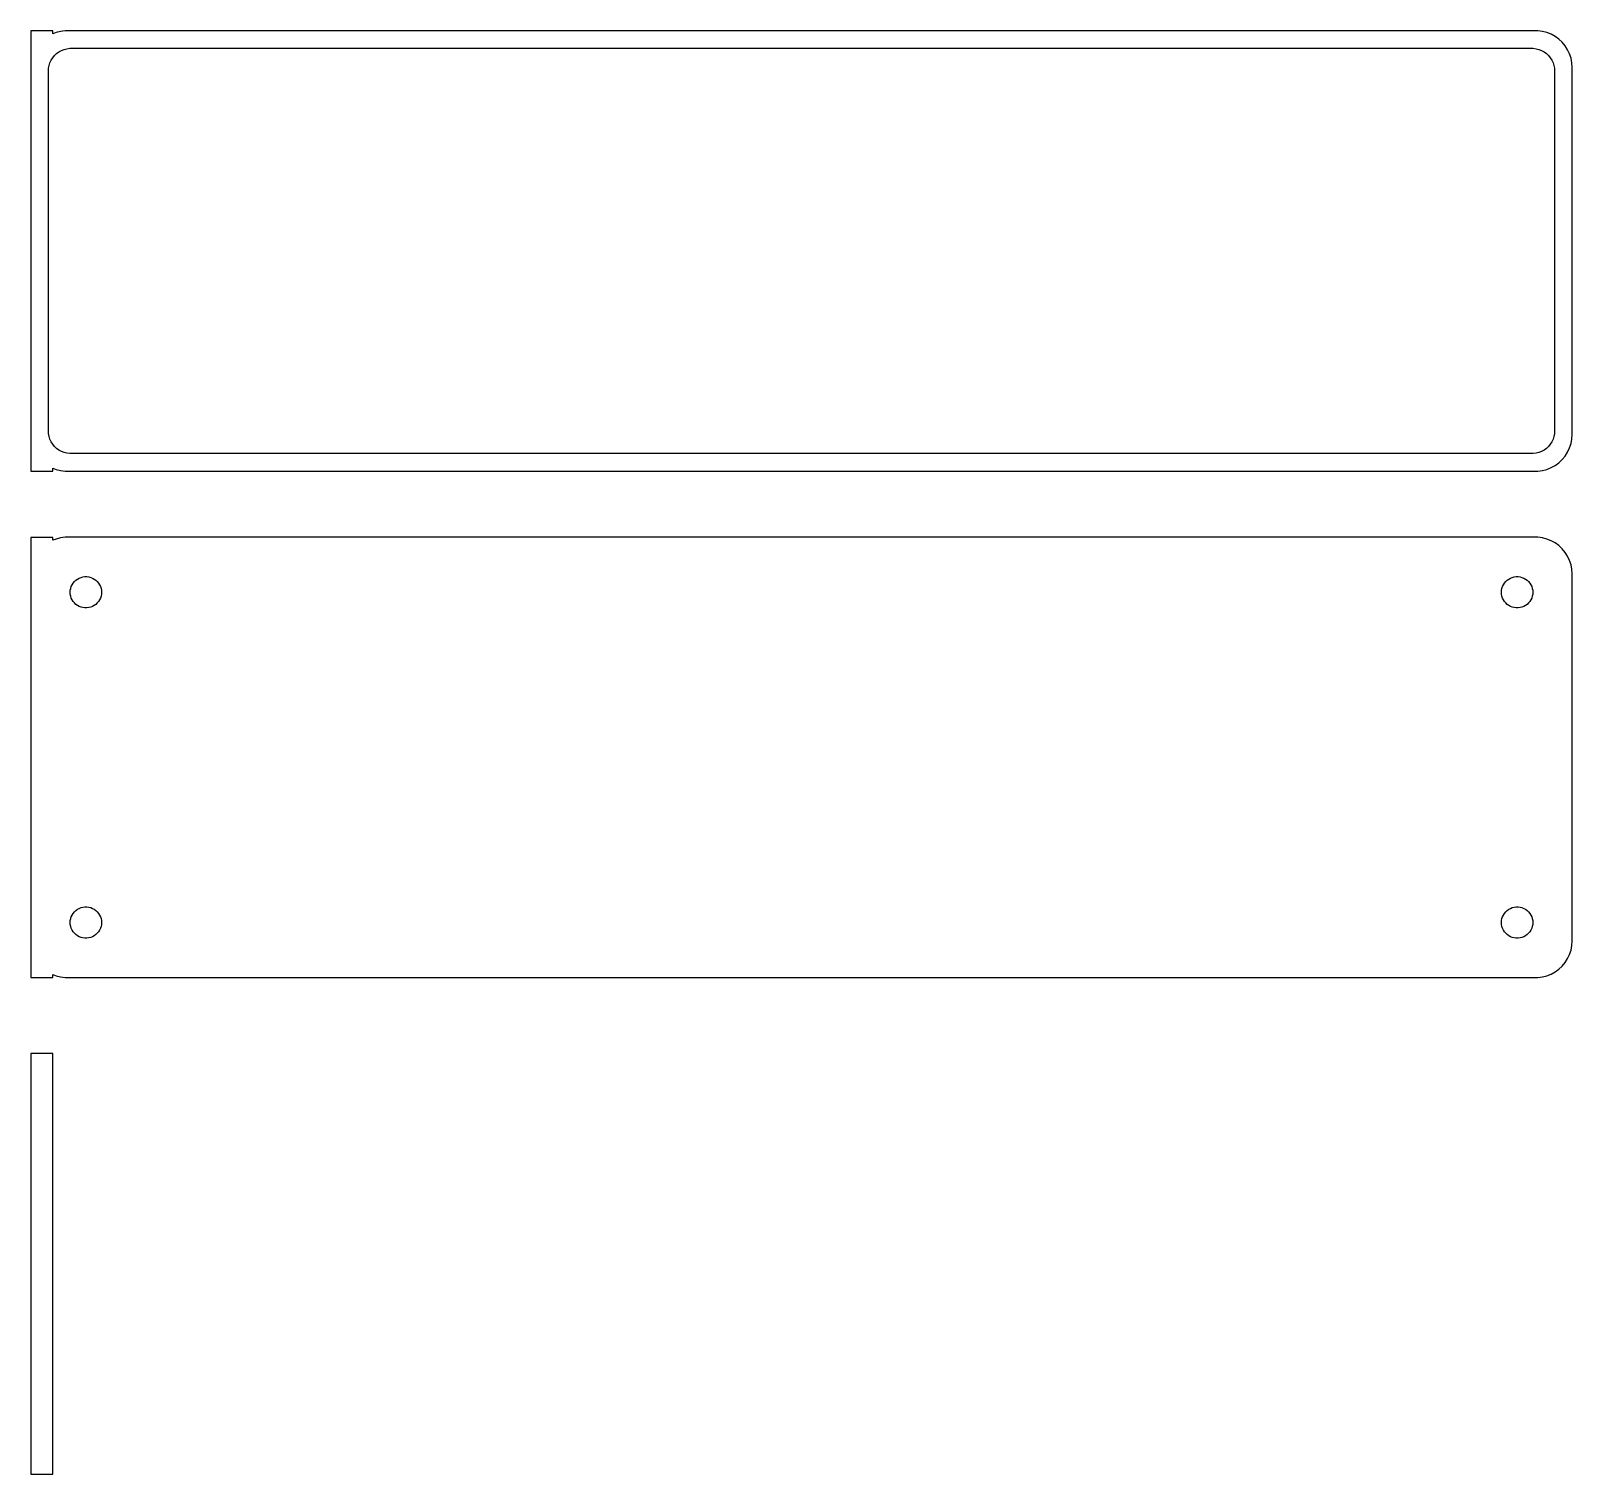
# Model space of a CAD drawing. Header units: metres. Extents: x -105 to 105, y 40 to 237.
import ezdxf

# ---------------------------------------------------------------- set-up
doc = ezdxf.new("R2010")
doc.units = ezdxf.units.M

msp = doc.modelspace()

# ---------------------------------------------------------------- linework, layer by layer
for p, q in [((-102, 236.99), (-105, 236.99)), ((-105, 236.99), (-105, 177.01)), ((-102, 236.575), (-102, 236.99)), ((-101.545, 236.755), (-102, 236.575)), ((-100.937, 236.911), (-101.545, 236.755)), ((-100.314, 236.99), (-100.937, 236.911)), ((100.314, 236.99), (-100.314, 236.99)), ((100.937, 236.911), (100.314, 236.99)), ((101.545, 236.755), (100.937, 236.911)), ((102.129, 236.524), (101.545, 236.755)), ((102.679, 236.222), (102.129, 236.524)), ((103.187, 235.853), (102.679, 236.222)), ((103.645, 235.423), (103.187, 235.853)), ((104.045, 234.939), (103.645, 235.423)), ((-102.228, 233), (-102.018, 233.33)), ((-102.018, 233.33), (-101.769, 233.631)), ((-101.769, 233.631), (-101.484, 233.899)), ((-101.484, 233.899), (-101.168, 234.128)), ((-101.168, 234.128), (-100.825, 234.317)), ((-100.825, 234.317), (-100.462, 234.461)), ((-100.462, 234.461), (-100.083, 234.558)), ((-100.083, 234.558), (-99.6955, 234.607)), ((-99.6955, 234.607), (99.6955, 234.607)), ((99.6955, 234.607), (100.083, 234.558)), ((100.083, 234.558), (100.462, 234.461)), ((100.462, 234.461), (100.825, 234.317)), ((100.825, 234.317), (101.168, 234.128)), ((101.168, 234.128), (101.484, 233.899)), ((101.484, 233.899), (101.769, 233.631)), ((101.769, 233.631), (102.018, 233.33)), ((102.018, 233.33), (102.228, 233)), ((104.382, 234.409), (104.045, 234.939)), ((104.649, 233.841), (104.382, 234.409)), ((104.843, 233.243), (104.649, 233.841)), ((104.961, 232.627), (104.843, 233.243)), ((-102.613, 231.5), (-102.588, 231.89)), ((-102.613, 182.5), (-102.613, 231.5)), ((-102.588, 231.89), (-102.515, 232.274)), ((-102.515, 232.274), (-102.394, 232.646)), ((-102.394, 232.646), (-102.228, 233)), ((102.228, 233), (102.394, 232.646)), ((102.394, 232.646), (102.515, 232.274)), ((102.515, 232.274), (102.588, 231.89)), ((102.588, 231.89), (102.613, 231.5)), ((102.613, 231.5), (102.613, 182.5)), ((105, 232), (104.961, 232.627)), ((105, 182), (105, 232)), ((-102.588, 182.11), (-102.613, 182.5)), ((-102.515, 181.726), (-102.588, 182.11)), ((-102.394, 181.354), (-102.515, 181.726)), ((-102.228, 181), (-102.394, 181.354)), ((-102.018, 180.67), (-102.228, 181)), ((-101.769, 180.369), (-102.018, 180.67)), ((102.018, 180.67), (101.769, 180.369)), ((102.228, 181), (102.018, 180.67)), ((102.394, 181.354), (102.228, 181)), ((102.515, 181.726), (102.394, 181.354)), ((102.588, 182.11), (102.515, 181.726)), ((102.613, 182.5), (102.588, 182.11)), ((104.649, 180.159), (104.843, 180.757)), ((104.843, 180.757), (104.961, 181.373)), ((104.961, 181.373), (105, 182)), ((-101.484, 180.101), (-101.769, 180.369)), ((-101.168, 179.872), (-101.484, 180.101)), ((-100.825, 179.683), (-101.168, 179.872)), ((-100.462, 179.539), (-100.825, 179.683)), ((-100.083, 179.442), (-100.462, 179.539)), ((-99.6955, 179.393), (-100.083, 179.442)), ((99.6955, 179.393), (-99.6955, 179.393)), ((100.083, 179.442), (99.6955, 179.393)), ((100.462, 179.539), (100.083, 179.442)), ((100.825, 179.683), (100.462, 179.539)), ((101.168, 179.872), (100.825, 179.683)), ((101.484, 180.101), (101.168, 179.872)), ((101.769, 180.369), (101.484, 180.101)), ((103.187, 178.147), (103.645, 178.577)), ((103.645, 178.577), (104.045, 179.061)), ((104.045, 179.061), (104.382, 179.591)), ((104.382, 179.591), (104.649, 180.159)), ((-105, 177.01), (-102, 177.01)), ((-102, 177.425), (-101.545, 177.245)), ((-102, 177.01), (-102, 177.425)), ((-101.545, 177.245), (-100.937, 177.089)), ((-100.937, 177.089), (-100.314, 177.01)), ((-100.314, 177.01), (100.314, 177.01)), ((100.314, 177.01), (100.937, 177.089)), ((100.937, 177.089), (101.545, 177.245)), ((101.545, 177.245), (102.129, 177.476)), ((102.129, 177.476), (102.679, 177.778)), ((102.679, 177.778), (103.187, 178.147)), ((-102, 167.979), (-105, 167.979)), ((-105, 167.979), (-105, 108.021)), ((-102, 167.575), (-102, 167.979)), ((-101.545, 167.755), (-102, 167.575)), ((-100.937, 167.911), (-101.545, 167.755)), ((-100.314, 167.99), (-100.937, 167.911)), ((100.314, 167.99), (-100.314, 167.99)), ((100.937, 167.911), (100.314, 167.99)), ((101.545, 167.755), (100.937, 167.911)), ((102.129, 167.524), (101.545, 167.755)), ((102.679, 167.222), (102.129, 167.524)), ((103.187, 166.853), (102.679, 167.222)), ((103.645, 166.423), (103.187, 166.853)), ((104.045, 165.939), (103.645, 166.423)), ((104.382, 165.409), (104.045, 165.939)), ((104.649, 164.841), (104.382, 165.409)), ((104.843, 164.243), (104.649, 164.841)), ((104.961, 163.627), (104.843, 164.243)), ((-99.3712, 161.529), (-99.2275, 161.755)), ((-99.2275, 161.755), (-99.0566, 161.962)), ((-99.0566, 161.962), (-98.8611, 162.145)), ((-98.8611, 162.145), (-98.6441, 162.303)), ((-98.6441, 162.303), (-98.4092, 162.432)), ((-98.4092, 162.432), (-98.1598, 162.531)), ((-98.1598, 162.531), (-97.9001, 162.597)), ((-97.9001, 162.597), (-97.6341, 162.631)), ((-97.6341, 162.631), (-97.3659, 162.631)), ((-97.3659, 162.631), (-97.0999, 162.597)), ((-97.0999, 162.597), (-96.8401, 162.531)), ((-96.8401, 162.531), (-96.5908, 162.432)), ((-96.5908, 162.432), (-96.3559, 162.303)), ((-96.3559, 162.303), (-96.1389, 162.145)), ((-96.1389, 162.145), (-95.9434, 161.962)), ((-95.9434, 161.962), (-95.7725, 161.755)), ((-95.7725, 161.755), (-95.6288, 161.529)), ((95.6288, 161.529), (95.7725, 161.755)), ((95.7725, 161.755), (95.9434, 161.962)), ((95.9434, 161.962), (96.1389, 162.145)), ((96.1389, 162.145), (96.3559, 162.303)), ((96.3559, 162.303), (96.5908, 162.432)), ((96.5908, 162.432), (96.8401, 162.531)), ((96.8401, 162.531), (97.0999, 162.597)), ((97.0999, 162.597), (97.3659, 162.631)), ((97.3659, 162.631), (97.6341, 162.631)), ((97.6341, 162.631), (97.9001, 162.597)), ((97.9001, 162.597), (98.1598, 162.531)), ((98.1598, 162.531), (98.4092, 162.432)), ((98.4092, 162.432), (98.6441, 162.303)), ((98.6441, 162.303), (98.8611, 162.145)), ((98.8611, 162.145), (99.0566, 161.962)), ((99.0566, 161.962), (99.2275, 161.755)), ((99.2275, 161.755), (99.3712, 161.529)), ((105, 163), (104.961, 163.627)), ((105, 113), (105, 163)), ((-99.6353, 160.5), (-99.6185, 160.768)), ((-99.6185, 160.232), (-99.6353, 160.5)), ((-99.6185, 160.768), (-99.5682, 161.031)), ((-99.5682, 159.969), (-99.6185, 160.232)), ((-99.5682, 161.031), (-99.4853, 161.286)), ((-99.4853, 159.714), (-99.5682, 159.969)), ((-99.4853, 161.286), (-99.3712, 161.529)), ((-99.3712, 159.471), (-99.4853, 159.714)), ((-95.6288, 161.529), (-95.5146, 161.286)), ((-95.5146, 159.714), (-95.6288, 159.471)), ((-95.5146, 161.286), (-95.4318, 161.031)), ((-95.4318, 159.969), (-95.5146, 159.714)), ((-95.4318, 161.031), (-95.3815, 160.768)), ((-95.3815, 160.232), (-95.4318, 159.969)), ((-95.3815, 160.768), (-95.3647, 160.5)), ((-95.3647, 160.5), (-95.3815, 160.232)), ((95.3647, 160.5), (95.3815, 160.768)), ((95.3815, 160.232), (95.3647, 160.5)), ((95.3815, 160.768), (95.4318, 161.031)), ((95.4318, 159.969), (95.3815, 160.232)), ((95.4318, 161.031), (95.5146, 161.286)), ((95.5146, 159.714), (95.4318, 159.969)), ((95.5146, 161.286), (95.6288, 161.529)), ((95.6288, 159.471), (95.5146, 159.714)), ((99.3712, 161.529), (99.4853, 161.286)), ((99.4853, 159.714), (99.3712, 159.471)), ((99.4853, 161.286), (99.5682, 161.031)), ((99.5682, 159.969), (99.4853, 159.714)), ((99.5682, 161.031), (99.6185, 160.768)), ((99.6185, 160.232), (99.5682, 159.969)), ((99.6185, 160.768), (99.6353, 160.5)), ((99.6353, 160.5), (99.6185, 160.232)), ((-99.2275, 159.245), (-99.3712, 159.471)), ((-99.0566, 159.038), (-99.2275, 159.245)), ((-98.8611, 158.855), (-99.0566, 159.038)), ((-98.6441, 158.697), (-98.8611, 158.855)), ((-98.4092, 158.568), (-98.6441, 158.697)), ((-98.1598, 158.469), (-98.4092, 158.568)), ((-97.9001, 158.403), (-98.1598, 158.469)), ((-97.6341, 158.369), (-97.9001, 158.403)), ((-97.3659, 158.369), (-97.6341, 158.369)), ((-97.0999, 158.403), (-97.3659, 158.369)), ((-96.8401, 158.469), (-97.0999, 158.403)), ((-96.5908, 158.568), (-96.8401, 158.469)), ((-96.3559, 158.697), (-96.5908, 158.568)), ((-96.1389, 158.855), (-96.3559, 158.697)), ((-95.9434, 159.038), (-96.1389, 158.855)), ((-95.7725, 159.245), (-95.9434, 159.038)), ((-95.6288, 159.471), (-95.7725, 159.245)), ((95.7725, 159.245), (95.6288, 159.471)), ((95.9434, 159.038), (95.7725, 159.245)), ((96.1389, 158.855), (95.9434, 159.038)), ((96.3559, 158.697), (96.1389, 158.855)), ((96.5908, 158.568), (96.3559, 158.697)), ((96.8401, 158.469), (96.5908, 158.568)), ((97.0999, 158.403), (96.8401, 158.469)), ((97.3659, 158.369), (97.0999, 158.403)), ((97.6341, 158.369), (97.3659, 158.369)), ((97.9001, 158.403), (97.6341, 158.369)), ((98.1598, 158.469), (97.9001, 158.403)), ((98.4092, 158.568), (98.1598, 158.469)), ((98.6441, 158.697), (98.4092, 158.568)), ((98.8611, 158.855), (98.6441, 158.697)), ((99.0566, 159.038), (98.8611, 158.855)), ((99.2275, 159.245), (99.0566, 159.038)), ((99.3712, 159.471), (99.2275, 159.245)), ((-97.9001, 117.597), (-97.6341, 117.631)), ((-97.6341, 117.631), (-97.3659, 117.631)), ((-97.3659, 117.631), (-97.0999, 117.597)), ((97.0999, 117.597), (97.3659, 117.631)), ((97.3659, 117.631), (97.6341, 117.631)), ((97.6341, 117.631), (97.9001, 117.597)), ((-99.6353, 115.5), (-99.6185, 115.768)), ((-99.6185, 115.232), (-99.6353, 115.5)), ((-99.6185, 115.768), (-99.5682, 116.031)), ((-99.5682, 116.031), (-99.4853, 116.286)), ((-99.4853, 116.286), (-99.3712, 116.529)), ((-99.3712, 116.529), (-99.2275, 116.755)), ((-99.2275, 116.755), (-99.0566, 116.962)), ((-99.0566, 116.962), (-98.8611, 117.145)), ((-98.8611, 117.145), (-98.6441, 117.303)), ((-98.6441, 117.303), (-98.4092, 117.432)), ((-98.4092, 117.432), (-98.1598, 117.531)), ((-98.1598, 117.531), (-97.9001, 117.597)), ((-97.0999, 117.597), (-96.8401, 117.531)), ((-96.8401, 117.531), (-96.5908, 117.432)), ((-96.5908, 117.432), (-96.3559, 117.303)), ((-96.3559, 117.303), (-96.1389, 117.145)), ((-96.1389, 117.145), (-95.9434, 116.962)), ((-95.9434, 116.962), (-95.7725, 116.755)), ((-95.7725, 116.755), (-95.6288, 116.529)), ((-95.6288, 116.529), (-95.5146, 116.286)), ((-95.5146, 116.286), (-95.4318, 116.031)), ((-95.4318, 116.031), (-95.3815, 115.768)), ((-95.3815, 115.768), (-95.3647, 115.5)), ((-95.3647, 115.5), (-95.3815, 115.232)), ((95.3647, 115.5), (95.3815, 115.768)), ((95.3815, 115.232), (95.3647, 115.5)), ((95.3815, 115.768), (95.4318, 116.031)), ((95.4318, 116.031), (95.5146, 116.286)), ((95.5146, 116.286), (95.6288, 116.529)), ((95.6288, 116.529), (95.7725, 116.755)), ((95.7725, 116.755), (95.9434, 116.962)), ((95.9434, 116.962), (96.1389, 117.145)), ((96.1389, 117.145), (96.3559, 117.303)), ((96.3559, 117.303), (96.5908, 117.432)), ((96.5908, 117.432), (96.8401, 117.531)), ((96.8401, 117.531), (97.0999, 117.597)), ((97.9001, 117.597), (98.1598, 117.531)), ((98.1598, 117.531), (98.4092, 117.432)), ((98.4092, 117.432), (98.6441, 117.303)), ((98.6441, 117.303), (98.8611, 117.145)), ((98.8611, 117.145), (99.0566, 116.962)), ((99.0566, 116.962), (99.2275, 116.755)), ((99.2275, 116.755), (99.3712, 116.529)), ((99.3712, 116.529), (99.4853, 116.286)), ((99.4853, 116.286), (99.5682, 116.031)), ((99.5682, 116.031), (99.6185, 115.768)), ((99.6185, 115.768), (99.6353, 115.5)), ((99.6353, 115.5), (99.6185, 115.232)), ((-99.5682, 114.969), (-99.6185, 115.232)), ((-99.4853, 114.714), (-99.5682, 114.969)), ((-99.3712, 114.471), (-99.4853, 114.714)), ((-99.2275, 114.245), (-99.3712, 114.471)), ((-99.0566, 114.038), (-99.2275, 114.245)), ((-98.8611, 113.855), (-99.0566, 114.038)), ((-98.6441, 113.697), (-98.8611, 113.855)), ((-98.4092, 113.568), (-98.6441, 113.697)), ((-98.1598, 113.469), (-98.4092, 113.568)), ((-97.9001, 113.403), (-98.1598, 113.469)), ((-97.6341, 113.369), (-97.9001, 113.403)), ((-97.0999, 113.403), (-97.3659, 113.369)), ((-96.8401, 113.469), (-97.0999, 113.403)), ((-96.5908, 113.568), (-96.8401, 113.469)), ((-96.3559, 113.697), (-96.5908, 113.568)), ((-96.1389, 113.855), (-96.3559, 113.697)), ((-95.9434, 114.038), (-96.1389, 113.855)), ((-95.7725, 114.245), (-95.9434, 114.038)), ((-95.6288, 114.471), (-95.7725, 114.245)), ((-95.5146, 114.714), (-95.6288, 114.471)), ((-95.4318, 114.969), (-95.5146, 114.714)), ((-95.3815, 115.232), (-95.4318, 114.969)), ((95.4318, 114.969), (95.3815, 115.232)), ((95.5146, 114.714), (95.4318, 114.969)), ((95.6288, 114.471), (95.5146, 114.714)), ((95.7725, 114.245), (95.6288, 114.471)), ((95.9434, 114.038), (95.7725, 114.245)), ((96.1389, 113.855), (95.9434, 114.038)), ((96.3559, 113.697), (96.1389, 113.855)), ((96.5908, 113.568), (96.3559, 113.697)), ((96.8401, 113.469), (96.5908, 113.568)), ((97.0999, 113.403), (96.8401, 113.469)), ((97.3659, 113.369), (97.0999, 113.403)), ((97.9001, 113.403), (97.6341, 113.369)), ((98.1598, 113.469), (97.9001, 113.403)), ((98.4092, 113.568), (98.1598, 113.469)), ((98.6441, 113.697), (98.4092, 113.568)), ((98.8611, 113.855), (98.6441, 113.697)), ((99.0566, 114.038), (98.8611, 113.855)), ((99.2275, 114.245), (99.0566, 114.038)), ((99.3712, 114.471), (99.2275, 114.245)), ((99.4853, 114.714), (99.3712, 114.471)), ((99.5682, 114.969), (99.4853, 114.714)), ((99.6185, 115.232), (99.5682, 114.969)), ((-97.3659, 113.369), (-97.6341, 113.369)), ((97.6341, 113.369), (97.3659, 113.369)), ((104.649, 111.159), (104.843, 111.757)), ((104.843, 111.757), (104.961, 112.373)), ((104.961, 112.373), (105, 113)), ((103.187, 109.147), (103.645, 109.577)), ((103.645, 109.577), (104.045, 110.061)), ((104.045, 110.061), (104.382, 110.591)), ((104.382, 110.591), (104.649, 111.159)), ((-105, 108.021), (-102, 108.021)), ((-102, 108.021), (-102, 108.425)), ((-102, 108.425), (-101.545, 108.245)), ((-101.545, 108.245), (-100.937, 108.089)), ((-100.937, 108.089), (-100.314, 108.01)), ((-100.314, 108.01), (100.314, 108.01)), ((100.314, 108.01), (100.937, 108.089)), ((100.937, 108.089), (101.545, 108.245)), ((101.545, 108.245), (102.129, 108.476)), ((102.129, 108.476), (102.679, 108.778)), ((102.679, 108.778), (103.187, 109.147)), ((-102, 97.6526), (-105, 97.6526)), ((-105, 97.6526), (-105, 40.3474)), ((-102, 40.3474), (-102, 97.6526)), ((-105, 40.3474), (-102, 40.3474))]:
    msp.add_line(p, q)

doc.saveas('drawing.dxf')
